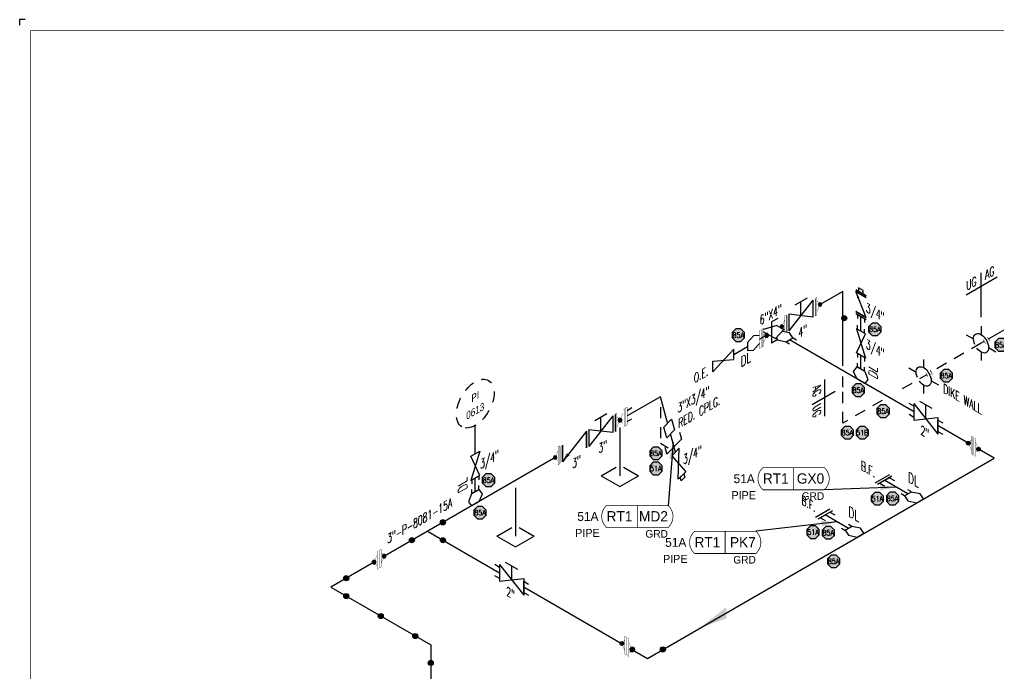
# Model space of a CAD drawing. Header units: inches. Extents: x 0.1 to 17.4, y 0.1 to 11.4.
# Drawn here: x 0.12 to 11.12, y 4.03 to 11.37 of the extents above; entities that cross this region are included whole.
import ezdxf
from ezdxf.enums import TextEntityAlignment as Align

# ---------------------------------------------------------------- set-up
doc = ezdxf.new("R2010")
doc.units = ezdxf.units.IN
doc.header["$MEASUREMENT"] = 0
doc.linetypes.add('HIDDEN2', pattern=[0.1875, 0.125, -0.0625])
for name, color, linetype in [('3', 1, 'Continuous'), ('BORDER', 3, 'Continuous'), ('COMP', 1, 'Continuous'), ('DL', 20, 'Continuous'), ('FITTINGS', 4, 'Continuous'), ('FLOW', 1, 'Continuous'), ('PART_PCML', 7, 'Continuous'), ('PART_SelectedCML_RT', 132, 'Continuous'), ('PIPE-ANNO', 150, 'HIDDEN2'), ('TEXT', 7, 'Continuous'), ('WELD POINTS', 41, 'Continuous'), ('Welds', 7, 'Continuous')]:
    doc.layers.add(name, color=color, linetype=linetype)
doc.layers.add('PIPE', color=7, linetype='Continuous', lineweight=30)
doc.styles.add('CMLPAS', font='')
doc.styles.add('ISO30', font='simplex.shx', dxfattribs={"width": 0.85, "oblique": 30, "height": 0.075})
doc.styles.add('ISO330', font='romand.shx', dxfattribs={"width": 0.85, "height": 0.05})
doc.styles.add('PART_Standard', font='romans', dxfattribs={"width": 0.8, "height": 0.09})
doc.styles.add('Richmond', font='arial.ttf')
doc.styles.add('SIMPLEX', font='ROMANS')
doc.styles.get("Standard").update_dxf_attribs({"font": 'arial.ttf'})
doc.styles.get('CMLPAS').set_extended_font_data('Cordia New')
doc.dimstyles.new('Richmond', dxfattribs={"dimtxt": 0.18, "dimasz": 0.18, "dimexe": 0.18, "dimexo": 0.0625, "dimgap": 0.09, "dimtad": 0, "dimtih": 1, "dimtoh": 1, "dimdec": 4, "dimzin": 0, "dimdsep": 46, "dimtxsty": 'Richmond', "dimcen": 0.09, "dimadec": 0, "dimazin": 0, "dimtfac": 1, "dimtdec": 4, "dimtofl": 0, "dimtmove": 0, "dimatfit": 3, "dimfxl": 1, "dimtolj": 1, "dimtzin": 0, "dimarcsym": 0})
doc.dimstyles.get("Standard").update_dxf_attribs({"dimtxt": 0.18, "dimasz": 0.18, "dimexe": 0.18, "dimexo": 0.0625, "dimgap": 0.09, "dimtad": 0, "dimtih": 1, "dimtoh": 1, "dimdec": 4, "dimzin": 0, "dimdsep": 46, "dimtxsty": 'Standard', "dimcen": 0.09, "dimadec": 0, "dimazin": 0, "dimtfac": 1, "dimtdec": 4, "dimtofl": 0, "dimtmove": 0, "dimatfit": 3, "dimfxl": 1, "dimtolj": 1, "dimtzin": 0, "dimarcsym": 0})

# ---------------------------------------------------------------- blocks, each defined once
blk = doc.blocks.new('Border')
at = {"layer": 'BORDER', "const_width": 0.005}
blk.add_lwpolyline([(0.25, 0.25), (17.25, 0.25), (17.25, 11.25), (0.25, 11.25)], close=True, dxfattribs=at)
blk = doc.blocks.new('6_PASS-THROUGH_GRADE_00')
at = {"color": 0, "linetype": 'ByBlock', "lineweight": -2}
for p, q in [((-0.166, 0.096), (-0.085, 0.049)), ((0.085, 0.049), (0.166, 0.096)), ((-0.166, -0.096), (-0.085, -0.049)), ((-0.024, -0.045), (0, -0.045)), ((-0.024, -0.093), (0, -0.093)), ((0, -0.045), (0, -0.093)), ((0, -0.045), (0.024, -0.045)), ((0, -0.093), (0.024, -0.093)), ((0.085, -0.049), (0.166, -0.096))]:
    blk.add_line(p, q, dxfattribs=at)
blk.add_wipeout([(-0.024, -0.045), (0.024, -0.045), (0.024, -0.093), (-0.024, -0.093)], dxfattribs=at)
blk.add_ellipse((0, 0), major_axis=(-0.12, 0), ratio=0.57735, start_param=4.915034, end_param=10.792929, dxfattribs=at)
blk = doc.blocks.new('*U42')
at = {"layer": 'PIPE-ANNO', "linetype": 'Continuous'}
for p, q in [((-0.169, 0.352), (0.179, 0.554)), ((0, 0.1), (0, 0.6))]:
    blk.add_line(p, q, dxfattribs=at)
at = {"layer": 'TEXT', "style": 'PART_Standard', "oblique": 30, "width": 0.8}
blk.add_attdef('SPEC_1_30/30', (-0.166, 0.396), '', height=0.09, rotation=30, dxfattribs=at)
blk.add_attdef('SPEC_2_30/30', text='', height=0.09, rotation=30, dxfattribs=at).set_placement((0.149, 0.578), align=Align.RIGHT)
blk = doc.blocks.new('1_Text_30')
at = {"layer": 'TEXT', "style": 'PART_Standard', "oblique": 30, "width": 0.8}
blk.add_attdef('TEXT', (0, 0), '', height=0.09, rotation=30, dxfattribs=at)
blk = doc.blocks.new('AM9A04')
at = {"linetype": 'Continuous', "const_width": 0.01}
blk.add_lwpolyline([(0, -0.289), (0, 0.289), (-0.05, 0.318), (-0.05, -0.26)], close=True, dxfattribs=at)
at = {"const_width": 0.01}
blk.add_lwpolyline([(-0.05, -0.144), (-0.15, 0.087), (-0.05, 0.202)], dxfattribs=at)
blk = doc.blocks.new('A09')
at = {"layer": 'Welds'}
h = blk.add_hatch(color=256, dxfattribs=at)
h.dxf.hatch_style = 1
h.paths.add_polyline_path([(-0.03, 0, 1), (0.03, 0, 1)])
blk.add_circle((0, 0), 0.03, dxfattribs=at)
blk = doc.blocks.new('4_SUPPORT_PLATE_00')
at = {"color": 0, "linetype": 'ByBlock', "lineweight": -2}
for p, q in [((0, 0.212), (0, -0.331)), ((-0.21, -0.331), (-0.042, -0.234)), ((0.041, -0.233), (0.21, -0.331)), ((-0.21, -0.331), (0, -0.452)), ((0, -0.452), (0.21, -0.331))]:
    blk.add_line(p, q, dxfattribs=at)
blk = doc.blocks.new('2_WELD_SINGLE_00')
at = {"linetype": 'ByBlock', "lineweight": -2}
h = blk.add_hatch(color=0, dxfattribs=at)
edge = h.paths.add_edge_path()
edge.add_arc((0, 0), 0.0286, 0, 360)
at = {"color": 0, "linetype": 'ByBlock', "lineweight": -2}
blk.add_circle((0, 0), 0.0286, dxfattribs=at)
blk = doc.blocks.new('*U44')
at = {"layer": 'WELD POINTS', "rotation": 89.99999999999994}
blk.add_blockref('2_WELD_SINGLE_00', (0, -0.201), dxfattribs=at)
at = {"layer": 'WELD POINTS'}
blk.add_blockref('2_WELD_SINGLE_00', (0, -0.201), dxfattribs=at)
blk = doc.blocks.new('*U45')
at = {"layer": 'WELD POINTS'}
for p, rotation in [((0.174, 0.1), 210), ((0.174, -0.1), 60.00000000000003)]:
    blk.add_blockref('2_WELD_SINGLE_00', p, dxfattribs=dict(at, rotation=rotation))
blk = doc.blocks.new('*U46')
at = {"layer": 'WELD POINTS', "rotation": 329.9999999999999}
blk.add_blockref('2_WELD_SINGLE_00', (-0.174, 0.1), dxfattribs=at)
at = {"layer": 'WELD POINTS'}
blk.add_blockref('2_WELD_SINGLE_00', (0, -0.201), dxfattribs=at)
blk = doc.blocks.new('*U48')
at = {"layer": 'WELD POINTS'}
for p, rotation in [((-0.174, 0.1), 240), ((0.174, 0.1), 210)]:
    blk.add_blockref('2_WELD_SINGLE_00', p, dxfattribs=dict(at, rotation=rotation))
blk = doc.blocks.new('*U47')
at = {"layer": 'WELD POINTS'}
for p, rotation in [((0.174, 0.1), 210), ((-0.174, -0.1), 120.0000000000001), ((0.174, -0.1), 60.00000000000003)]:
    blk.add_blockref('2_WELD_SINGLE_00', p, dxfattribs=dict(at, rotation=rotation))
blk = doc.blocks.new('*U49')
blk.add_wipeout([(-0.023, 0.113), (-0.023, 0.073), (-0.058, 0.033), (-0.023, -0.047), (-0.023, -0.087), (0.022, -0.113), (0.022, -0.073), (0.057, -0.033), (0.022, 0.047), (0.022, 0.087)])
at = {"linetype": 'Continuous', "const_width": 0.003}
blk.add_lwpolyline([(0.005, -0.103), (0.022, -0.113), (0.022, 0.087), (0.005, 0.097)], close=True, dxfattribs=at)
at = {"const_width": 0.003}
blk.add_lwpolyline([(0.022, 0.047), (0.057, -0.033), (0.022, -0.073)], dxfattribs=at)
at = {"xscale": 0.3466300616258731, "yscale": 0.3466300616258731, "zscale": 0.3466300616258731}
blk.add_blockref('AM9A04', (-0.006, 0.003), dxfattribs=at)
at = {"layer": 'Welds', "xscale": 0.7, "yscale": 0.7, "zscale": 0.7}
for p in [(-0.058, 0.033), (0.057, -0.033)]:
    blk.add_blockref('A09', p, dxfattribs=at)
blk = doc.blocks.new('2_SOCKET_SINGLE_30')
at = {"color": 0, "linetype": 'ByBlock', "lineweight": -2}
for p, q in [((0, 0.063), (0.054, 0.094)), ((0, 0.063), (0, -0.063)), ((0, -0.063), (0.054, -0.031))]:
    blk.add_line(p, q, dxfattribs=at)
blk = doc.blocks.new('DL_Vert_30')
at = {"layer": 'DL', "style": 'ISO30', "oblique": 30, "width": 0.85}
blk.add_text('DL', height=0.1, rotation=90, dxfattribs=at).set_placement((0, 0))
blk = doc.blocks.new('1_Text_330')
at = {"layer": 'TEXT', "style": 'PART_Standard', "oblique": 330, "width": 0.8}
blk.add_attdef('3/4"', (0, 0), '', height=0.09, rotation=330, dxfattribs=at)
blk = doc.blocks.new('O-let 4')
at = {"layer": 'FITTINGS', "linetype": 'ByBlock'}
for p, q in [((-0.101, 0.042), (-0.034, 0.038)), ((-0.101, -0.046), (-0.101, 0.042)), ((-0.034, 0.038), (0.034, -0.038)), ((-0.034, -0.121), (-0.101, -0.046)), ((0.034, -0.038), (0.034, -0.125)), ((0.034, -0.125), (-0.034, -0.121))]:
    blk.add_line(p, q, dxfattribs=at)
blk = doc.blocks.new('Socket_30')
at = {"color": 0, "linetype": 'ByBlock', "lineweight": -2}
for p, q in [((0, 0.0313), (0.0271, 0.0469)), ((0, 0.0313), (0, -0.0313)), ((0, -0.0313), (0.0271, -0.0156))]:
    blk.add_line(p, q, dxfattribs=at)
blk = doc.blocks.new('2_BLIND_THREAD_FLANGE_30')
at = {"color": 0, "linetype": 'ByBlock', "lineweight": -2}
blk.add_wipeout([(0, 0.0469), (0.0141, 0.055), (0.0141, -0.0388), (0, -0.0469)], dxfattribs=at)
for p, q in [((0.0141, -0.0388), (0.0141, 0.055)), ((0, -0.0469), (0, 0.0469))]:
    blk.add_line(p, q, dxfattribs=at)
blk = doc.blocks.new('2_BLIND_SWFLANGE_FLANGE_30')
at = {"color": 0, "linetype": 'ByBlock', "lineweight": -2, "xscale": -2, "yscale": -2, "zscale": 2}
blk.add_blockref('Socket_30', (0, 0), dxfattribs=at)
at = {"color": 0, "linetype": 'ByBlock', "lineweight": -2, "xscale": 2, "yscale": 2, "zscale": 2}
blk.add_blockref('2_BLIND_THREAD_FLANGE_30', (0, 0), dxfattribs=at)
blk = doc.blocks.new('DL_330')
at = {"layer": 'DL', "style": 'ISO330', "oblique": 330, "width": 0.85}
blk.add_text('DL', height=0.1, rotation=330, dxfattribs=at).set_placement((0, 0))
blk = doc.blocks.new('3_VALVE_FLANGE_GATE_30')
at = {"color": 0, "linetype": 'ByBlock', "lineweight": -2}
blk.add_wipeout([(-0.162, -0.187), (-0.135, -0.172), (0, 0), (0.135, -0.016), (0.162, 0), (0.162, 0.187), (0.135, 0.172), (0, 0), (-0.135, 0.016), (-0.162, 0)], dxfattribs=at)
for p, q in [((0.135, 0.172), (-0.135, -0.172)), ((0.068, 0.195), (-0.068, 0.117)), ((0, 0), (0, 0.156)), ((0.135, 0.172), (0.135, -0.016)), ((0.162, 0.187), (0.162, 0)), ((-0.162, 0), (-0.162, -0.187)), ((-0.135, 0.016), (-0.135, -0.172)), ((0.135, -0.016), (-0.135, 0.016))]:
    blk.add_line(p, q, dxfattribs=at)
blk = doc.blocks.new('*U58')
blk.add_wipeout([(0.052, -0.03), (0.017, -0.07), (0.017, -0.11), (0, -0.1), (0, 0.1), (0.017, 0.09), (0.017, 0.05)]).dxf.layer = 'COMP'
at = {"layer": '3', "xscale": 0.65, "yscale": 0.65, "zscale": 0.65}
blk.add_blockref('A09', (0.052, -0.03), dxfattribs=at)
at = {"layer": 'COMP', "xscale": 0.3466300616258731, "yscale": 0.3466300616258731, "zscale": 0.3466300616258731, "rotation": 180}
blk.add_blockref('AM9A04', (0, 0), dxfattribs=at)
blk = doc.blocks.new('*U57')
blk.add_wipeout([(0.052, -0.03), (0.017, -0.07), (0.017, -0.11), (0, -0.1), (0, 0.1), (0.017, 0.09), (0.017, 0.05)]).dxf.layer = 'COMP'
at = {"layer": '3', "xscale": 0.65, "yscale": 0.65, "zscale": 0.65}
blk.add_blockref('A09', (0.052, -0.03), dxfattribs=at)
at = {"layer": 'COMP', "xscale": 0.3466300616258731, "yscale": 0.3466300616258731, "zscale": 0.3466300616258731, "rotation": 180}
blk.add_blockref('AM9A04', (0, 0), dxfattribs=at)
blk = doc.blocks.new('3_VALVE_FLANGE_CHECK_30')
at = {"color": 0, "linetype": 'ByBlock', "lineweight": -2}
blk.add_wipeout([(0.162, 0.188), (-0.162, 0), (-0.162, -0.188), (0.162, 0)], dxfattribs=at)
for p, q in [((-0.135, -0.172), (0.135, 0.172)), ((0.135, -0.016), (0.135, 0.172)), ((0.135, 0.172), (0.135, -0.016)), ((0.162, 0.188), (0.162, 0)), ((-0.162, 0), (-0.162, -0.188)), ((-0.135, -0.172), (-0.135, 0.016)), ((-0.135, 0.016), (-0.135, -0.172))]:
    blk.add_line(p, q, dxfattribs=at)
blk.add_solid([(0.054, 0.098), (0.135, 0.172), (0.082, 0.076)], dxfattribs=at)
blk = doc.blocks.new('DL_Vert_330')
at = {"layer": 'DL', "style": 'ISO30', "oblique": 330, "width": 0.85}
blk.add_text('DL', height=0.1, rotation=90, dxfattribs=at).set_placement((0, 0))
blk = doc.blocks.new('DL_30')
at = {"layer": 'DL', "style": 'ISO30', "oblique": 30, "width": 0.85}
blk.add_text('DL', height=0.1, rotation=30, dxfattribs=at).set_placement((-0.21, 0.037))
blk = doc.blocks.new('O-let 1')
at = {"layer": 'FITTINGS', "linetype": 'ByBlock'}
for p, q in [((-0.044, -0.025), (0.044, 0.025)), ((0.083, -0.026), (0.044, 0.025)), ((-0.044, -0.025), (-0.077, -0.115)), ((0.044, -0.11), (0.083, -0.026)), ((-0.077, -0.115), (-0.043, -0.16)), ((-0.043, -0.16), (0.044, -0.11))]:
    blk.add_line(p, q, dxfattribs=at)
blk = doc.blocks.new('1_ID-BUBBLE_INSTRUMENT_30')
at = {"color": 0, "linetype": 'ByBlock', "lineweight": -2}
blk.add_ellipse((0, 0), major_axis=(-0.15, -0.26), ratio=0.57735, dxfattribs=at)
at = {"color": 0, "linetype": 'ByBlock', "lineweight": -2, "oblique": 30}
for tag, p in [('INST.TYPE', (-0.019, 0.067)), ('NUM', (-0.019, -0.094))]:
    blk.add_attdef(tag, text='', height=0.075, rotation=30, dxfattribs=at).set_placement(p, align=Align.MIDDLE_CENTER)
blk = doc.blocks.new('1_ARROW_FLOW_30')
at = {"color": 0, "linetype": 'ByBlock'}
blk.add_solid([(-0.15, -0.15), (0.15, 0.087), (-0.15, -0.023)], dxfattribs=at)
blk = doc.blocks.new('O-let 2')
at = {"layer": 'FITTINGS', "linetype": 'ByBlock'}
for p, q in [((11.097, 20.379), (11.136, 20.431)), ((11.136, 20.295), (11.097, 20.379)), ((11.224, 20.38), (11.136, 20.431)), ((11.224, 20.38), (11.257, 20.291)), ((11.223, 20.245), (11.136, 20.295)), ((11.257, 20.291), (11.223, 20.245))]:
    blk.add_line(p, q, dxfattribs=at)
blk = doc.blocks.new('3_VALVE_SOCKET_GATE_30')
at = {"color": 0, "linetype": 'ByBlock', "lineweight": -2}
blk.add_wipeout([(-0.135, -0.172), (0, 0), (0.135, -0.016), (0.135, 0.172), (0, 0), (-0.135, 0.016)], dxfattribs=at)
for p, q in [((0.135, 0.172), (-0.135, -0.172)), ((-0.068, 0.117), (0.068, 0.195)), ((0, 0), (0, 0.156)), ((0.135, 0.172), (0.135, -0.016)), ((-0.135, 0.016), (-0.135, -0.172)), ((0.135, -0.016), (-0.135, 0.016))]:
    blk.add_line(p, q, dxfattribs=at)
at = {"color": 0, "linetype": 'ByBlock', "lineweight": -2, "zscale": 2}
for p, xscale, yscale in [((0.135, 0.078), 2, 2), ((-0.135, -0.078), -2, -2)]:
    blk.add_blockref('Socket_30', p, dxfattribs=dict(at, xscale=xscale, yscale=yscale))
blk = doc.blocks.new('2_FLANGE_SOCKET_SINGLE_30')
at = {"color": 0, "linetype": 'ByBlock', "lineweight": -2}
blk.add_line((0, 0.09375), (0, -0.09375), dxfattribs=at)
at = {"color": 0, "linetype": 'ByBlock', "lineweight": -2, "xscale": -2, "yscale": -2, "zscale": 2}
blk.add_blockref('Socket_30', (0, 0), dxfattribs=at)
blk = doc.blocks.new('2_COUPLING_THREAD_PIPE_30')
at = {"color": 0, "linetype": 'ByBlock', "lineweight": -2}
blk.add_wipeout([(-0.054, 0.031), (-0.054, -0.094), (0.054, -0.031), (0.054, 0.094)], dxfattribs=at)
for p, q in [((0.054, 0.094), (-0.054, 0.031)), ((-0.054, 0.031), (-0.054, -0.094)), ((0.054, -0.031), (0.054, 0.094)), ((-0.054, -0.094), (0.054, -0.031))]:
    blk.add_line(p, q, dxfattribs=at)
blk = doc.blocks.new('*U81')
blk.add_wipeout([(-0.051, -0.107), (0.051, -0.166), (0, 0), (0.051, 0.107), (-0.051, 0.166), (0, 0)]).dxf.layer = 'FITTINGS'
at = {"layer": 'FITTINGS'}
blk.add_lwpolyline([(-0.051, -0.107), (0.051, 0.107), (-0.051, 0.166), (0.051, -0.166)], close=True, dxfattribs=at)
blk = doc.blocks.new('2_PLUG_PIPE_30')
at = {"color": 0, "linetype": 'ByBlock', "lineweight": -2}
blk.add_wipeout([(0, 0.023), (0, -0.023), (0.055, -0.013), (0.055, 0.004), (0.09, 0.024), (0.09, 0.08), (0.055, 0.06), (0.055, 0.077)], dxfattribs=at)
for p, q in [((0.055, 0.077), (0, 0.023)), ((0, 0.023), (0, -0.023)), ((0.09, 0.08), (0.055, 0.06)), ((0.055, 0.077), (0.055, -0.013)), ((0.055, 0.004), (0.09, 0.024)), ((0.09, 0.024), (0.09, 0.08)), ((0, -0.023), (0.055, -0.013))]:
    blk.add_line(p, q, dxfattribs=at)
blk = doc.blocks.new('PART_PCML')
blk.add_hatch(color=0).paths.add_polyline_path([(-0.07, -0.029), (-0.029, -0.07), (0.029, -0.07), (0.07, -0.029), (0.07, 0.029), (0.029, 0.07), (-0.029, 0.07), (-0.07, 0.029)])
at = {"color": 7, "const_width": 0.009}
blk.add_lwpolyline([(-0.07, 0.029), (-0.029, 0.07), (0.029, 0.07), (0.07, 0.029), (0.07, -0.029), (0.029, -0.07), (-0.029, -0.07), (-0.07, -0.029), (-0.07, 0.029), (-0.029, 0.07)], dxfattribs=at)
at = {"color": 18, "true_color": 0x000000}
blk.add_lwpolyline([(-0.029, 0.07), (-0.07, 0.029), (-0.07, -0.029), (-0.029, -0.07), (0.029, -0.07), (0.07, -0.029), (0.07, 0.029), (0.029, 0.07)], close=True, dxfattribs=at)
at = {"color": 7, "true_color": 0xffffff, "style": 'SIMPLEX', "width": 0.8, "flags": 1}
for tag, p in [('CIRCUIT', (-0.094, 0.089)), ('DM', (-0.053, -0.133)), ('TYPE', (-0.075, -0.204))]:
    blk.add_attdef(tag, p, '', height=0.0586, dxfattribs=at)
at = {"color": 7, "true_color": 0xffffff, "style": 'SIMPLEX', "width": 0.8}
blk.add_attdef('DMDISP', text='', height=0.0586, dxfattribs=at).set_placement((0, 0), align=Align.MIDDLE_CENTER)
blk = doc.blocks.new('CMLPAS')
at = {"const_width": 0.008}
blk.add_lwpolyline([(0.063, 0.125, 0.454441), (0.063, -0.125), (0.75, -0.125, 0.454441), (0.75, 0.125)], format="xyb", close=True, dxfattribs=at)
blk.add_lwpolyline([(0.406, -0.125), (0.406, 0.125)], dxfattribs=at)
at = {"style": 'CMLPAS', "flags": 1}
for tag, p in [('STATE', (0.75, 0.623)), ('DL', (0.75, 0.482)), ('CIRCUIT', (0.75, 0.341)), ('SUBSINTERVAL(MONTHS)', (-0.025, -0.335)), ('OLD_ID', (0.75, -0.337)), ('OLD_NDE', (0.75, -0.478)), ('OLD_ENTY', (0.741, -0.636)), ('SIZE', (0.747, -0.761)), ('SPEC', (0.747, -0.902)), ('JUSTIFY', (0.747, -1.043)), ('COMMENTS', (0.747, -1.185)), ('OLD_ASSET', (0.75, -1.326)), ('SCHED', (0.737, -1.469)), ('NOM_THICK', (0.752, -1.61)), ('CORR_ALLOW', (0.763, -1.745)), ('TML_STATUS', (0.772, -1.878)), ('FLOW_ORDER', (0.778, -2.13))]:
    blk.add_attdef(tag, text='', height=0.1, dxfattribs=at).set_placement(p, align=Align.MIDDLE_RIGHT)
at = {"style": 'CMLPAS'}
for tag, height, p in [('CHILD', 0.25, (0.75, 0.269)), ('###', 0.115, (0.75, 0.002)), ('ACCESS', 0.085, (0.75, -0.195))]:
    blk.add_attdef(tag, text='', height=height, dxfattribs=at).set_placement(p, align=Align.MIDDLE_RIGHT)
at = {"color": 152, "style": 'CMLPAS'}
for tag, height, p in [('SPECIAL', 0.085, (0.405, 0.19)), ('DM-TYPE', 0.1, (-0.03, 0)), ('COMP', 0.09, (-0.017, -0.185))]:
    blk.add_attdef(tag, text='', height=height, dxfattribs=at).set_placement(p, align=Align.MIDDLE_RIGHT)
at = {"style": 'CMLPAS'}
blk.add_attdef('NDE', text='', height=0.115, dxfattribs=at).set_placement((0.206, 0.002), align=Align.MIDDLE_CENTER)
blk = doc.blocks.new('*U72')
at = {"color": 20, "linetype": 'ByBlock', "ltscale": 0.7}
blk.add_line((0.054, -0.15), (0.054, 0.087), dxfattribs=at)
for points in [[(0.126, 0.046), (0.054, 0.087)], [(0.126, -0.191), (0.054, -0.15)]]:
    blk.add_leader(points, dimstyle='Richmond', override={"dimasz": 0.04, "dimgap": 0.09, "dimtad": 0}, dxfattribs=at)
blk = doc.blocks.new('*U38')
at = {"color": 20, "linetype": 'ByBlock', "ltscale": 0.7}
blk.add_line((0.054, 0.15), (0.054, -0.087), dxfattribs=at)
for points in [[(0.126, 0.191), (0.054, 0.15)], [(0.126, -0.046), (0.054, -0.087)]]:
    blk.add_leader(points, dimstyle='Richmond', override={"dimasz": 0.04, "dimgap": 0.09, "dimtad": 0}, dxfattribs=at)

msp = doc.modelspace()

# ---------------------------------------------------------------- linework, layer by layer
for p, q in [((0.125, 11.375), (0.125, 11.312)), ((0.188, 11.375), (0.125, 11.375))]:
    msp.add_line(p, q)
at = {"layer": 'FITTINGS', "linetype": 'ByBlock'}
for p, q in [((9.6, 8.335), (9.549, 8.364)), ((9.549, 8.364), (9.549, 8.325)), ((9.6, 8.295), (9.6, 8.335)), ((8.368, 7.823), (8.301, 7.748)), ((9.523, 7.633), (9.626, 7.846)), ((9.575, 7.876), (9.524, 7.905)), ((9.524, 7.905), (9.626, 7.573)), ((9.626, 7.846), (9.575, 7.876)), ((8.301, 7.748), (8.301, 7.661)), ((8.149, 7.676), (7.913, 7.421)), ((8.149, 7.617), (8.149, 7.676)), ((8.149, 7.558), (8.149, 7.617)), ((8.301, 7.661), (8.368, 7.665)), ((9.626, 7.573), (9.523, 7.633)), ((7.913, 7.54), (8.149, 7.558)), ((7.913, 7.421), (7.913, 7.54)), ((5.294, 6.531), (5.192, 6.199)), ((5.192, 6.472), (5.243, 6.501)), ((5.243, 6.501), (5.294, 6.531)), ((5.295, 6.258), (5.192, 6.472)), ((5.192, 6.199), (5.295, 6.258))]:
    msp.add_line(p, q, dxfattribs=at)
at = {"layer": 'FITTINGS', "linetype": 'ByBlock', "lineweight": -2}
for p, q in [((6.948, 6.987), (7.002, 7.019)), ((6.948, 6.862), (7.002, 6.894))]:
    msp.add_line(p, q, dxfattribs=at)
at = {"layer": 'PIPE'}
for p, q in [((12.73, 8.784), (10.924, 7.741)), ((9.372, 8.324), (8.433, 7.782)), ((9.372, 7.489), (9.372, 8.324)), ((9.372, 7.249), (9.372, 7.37)), ((7.323, 7.141), (6.948, 6.925)), ((7.493, 6.52), (7.323, 7.141)), ((6.868, 6.878), (3.62, 5.003)), ((5.243, 6.501), (5.243, 6.819)), ((7.177, 4.204), (11.07, 6.452)), ((10.103, 6.05), (9.842, 6.201)), ((9.434, 5.663), (9.173, 5.814)), ((4.706, 5.631), (7.177, 4.204)), ((3.62, 5.003), (4.743, 4.354)), ((4.743, 4.354), (4.743, 3.835))]:
    msp.add_line(p, q, dxfattribs=at)
at = {"layer": 'PIPE', "linetype": 'Continuous'}
for p, q in [((9.575, 7.876), (9.575, 8.235)), ((8.149, 7.617), (8.301, 7.704)), ((9.575, 7.451), (9.575, 7.603)), ((5.243, 6.076), (5.243, 6.229))]:
    msp.add_line(p, q, dxfattribs=at)
at = {"layer": 'PIPE', "linetype": 'HIDDEN2'}
for p, q in [((10.924, 7.741), (9.954, 7.181)), ((9.372, 6.845), (9.372, 7.249)), ((9.813, 7.1), (9.372, 6.845))]:
    msp.add_line(p, q, dxfattribs=at)
at = {"layer": 'PIPE-ANNO', "linetype": 'Continuous'}
for p, q in [((9.165, 7.336), (9.165, 6.923)), ((9.287, 7.2), (9.027, 7.05))]:
    msp.add_line(p, q, dxfattribs=at)
at = {"layer": 'PIPE-ANNO'}
for p, q in [((7.323, 7.025), (7.323, 6.618)), ((7.323, 6.618), (7.41, 6.568))]:
    msp.add_line(p, q, dxfattribs=at)

# ---------------------------------------------------------------- block references
for p in [(10.104, 6.187), (9.435, 5.801)]:
    msp.add_blockref('DL_330', p)
at = {"layer": 'BORDER'}
msp.add_blockref('Border', (0, 0), dxfattribs=at)
at = {"layer": 'DL'}
for name, p in [('DL_30', (8.433, 7.433)), ('DL_Vert_30', (9.762, 7.326)), ('DL_Vert_330', (5.152, 6.105))]:
    msp.add_blockref(name, p, dxfattribs=at)
at = {"layer": 'DL', "rotation": 135.3081846435837}
msp.add_blockref('*U72', (7.493, 6.52), dxfattribs=at)
at = {"layer": 'FITTINGS'}
for p, xscale, yscale, zscale, rotation in [((9.575, 7.876), 0.7131685043775329, 0.7131685043775329, 0.7131685043775329, 60.00472395489211), ((8.773, 7.779), 0.713168504377533, 0.713168504377533, 0.713168504377533, 300.004723954892), ((9.575, 7.603), 0.713168504377533, 0.713168504377533, 0.713168504377533, 240.0047239548921), ((9.575, 7.451), 0.7131685043775329, 0.7131685043775329, 0.7131685043775329, 60.00472395489211), ((5.243, 6.229), -0.713168504377533, 0.713168504377533, 0.713168504377533, 119.9952760451079), ((5.243, 6.076), -0.7131685043775329, 0.7131685043775329, 0.7131685043775329, 299.9952760451079), ((10.103, 6.05), 0.713168504377533, 0.713168504377533, 0.713168504377533, 120.004723954892), ((9.434, 5.663), 0.713168504377533, 0.713168504377533, 0.713168504377533, 120.004723954892)]:
    msp.add_blockref('2_SOCKET_SINGLE_30', p, dxfattribs=dict(at, xscale=xscale, yscale=yscale, zscale=zscale, rotation=rotation))
for name, p in [('O-let 2', (-1.605, -12.955)), ('4_SUPPORT_PLATE_00', (6.867, 6.585)), ('O-let 1', (5.243, 6.076)), ('4_SUPPORT_PLATE_00', (5.694, 5.907))]:
    msp.add_blockref(name, p, dxfattribs=at)
at = {"layer": 'FITTINGS', "xscale": -1, "rotation": 300.0000000000001}
for p in [(10.19, 6.061), (9.521, 5.675)]:
    msp.add_blockref('O-let 4', p, dxfattribs=at)
at = {"layer": 'FLOW', "xscale": -1, "yscale": -1}
msp.add_blockref('1_ARROW_FLOW_30', (7.913, 4.63), dxfattribs=at)
at = {"layer": 'PART_PCML', "color": 13}
for p in [(8.198, 7.832), (9.545, 7.215), (9.824, 6.979), (9.423, 6.738), (7.272, 6.506), (5.392, 6.204), (5.297, 5.84), (9.268, 5.293)]:
    msp.add_blockref('PART_PCML', p, dxfattribs=at).add_auto_attribs({'DMDISP': '85A'})
at = {"layer": 'PART_PCML', "color": 96}
for p, values in [((9.59, 6.738), {'DMDISP': '51B'}), ((7.272, 6.335), {'DMDISP': '51A'})]:
    msp.add_blockref('PART_PCML', p, dxfattribs=at).add_auto_attribs(values)
at = {"layer": 'PART_SelectedCML_RT'}
for p, values in [((8.412, 6.221), {'###': 'GX0', 'NDE': 'RT1', 'DM-TYPE': '51A', 'COMP': 'PIPE', 'ACCESS': 'GRD'}), ((6.657, 5.797), {'###': 'MD2', 'NDE': 'RT1', 'DM-TYPE': '51A', 'COMP': 'PIPE', 'ACCESS': 'GRD'}), ((7.644, 5.506), {'###': 'PK7', 'NDE': 'RT1', 'DM-TYPE': '51A', 'COMP': 'PIPE', 'ACCESS': 'GRD'})]:
    msp.add_blockref('CMLPAS', p, dxfattribs=at).add_auto_attribs(values)
at = {"layer": 'PIPE-ANNO'}
for name, p, values in [('*U42', (10.924, 7.933), {'SPEC_1_30/30': 'UG', 'SPEC_2_30/30': 'AG'}), ('1_ID-BUBBLE_INSTRUMENT_30', (5.243, 7.064), {'INST.TYPE': 'PI', 'NUM': '0613'})]:
    msp.add_blockref(name, p, dxfattribs=at).add_auto_attribs(values)
at = {"layer": 'TEXT'}
for name, p, values in [('1_Text_330', (9.631, 8.096), {'3/4"': '3/4"'}), ('1_Text_330', (9.631, 7.688), {'3/4"': '3/4"'}), ('1_Text_30', (7.698, 7.29), {'TEXT': 'O.E.'}), ('1_Text_30', (7.515, 6.957), {'TEXT': '3"X3/4"'}), ('1_Text_330', (10.5, 7.189), {'3/4"': 'DIKE WALL'}), ('1_Text_330', (10.245, 6.721), {'3/4"': '2"'}), ('1_Text_30', (6.627, 6.501), {'TEXT': '3"'}), ('1_Text_30', (5.299, 6.327), {'TEXT': '3/4"'}), ('1_Text_30', (4.254, 5.488), {'TEXT': '3"-P-8081-15A'}), ('1_Text_330', (5.592, 4.912), {'3/4"': '2"'})]:
    msp.add_blockref(name, p, dxfattribs=at).add_auto_attribs(values)
ref = msp.add_blockref('1_Text_30', (9.035, 7.246), dxfattribs=dict(at, rotation=120))
ref.add_attrib('TEXT', 'AG', (9.035, 7.246), dxfattribs={"height": 0.09, "rotation": 270, "style": 'PART_Standard', "oblique": 330, "width": 0.8})
ref = msp.add_blockref('1_Text_30', (9.035, 7.026), dxfattribs=dict(at, rotation=120))
ref.add_attrib('TEXT', 'UG', (9.035, 7.026), dxfattribs={"height": 0.09, "rotation": 270, "style": 'PART_Standard', "oblique": 330, "width": 0.8})
at = {"layer": 'WELD POINTS'}
for name, p in [('*U44', (9.388, 8.224)), ('*U47', (4.706, 5.631)), ('*U45', (3.62, 5.003)), ('2_WELD_SINGLE_00', (4.181, 4.679)), ('*U46', (4.743, 4.354)), ('*U48', (7.177, 4.204))]:
    msp.add_blockref(name, p, dxfattribs=at)

# ---------------------------------------------------------------- next in the draw order: block references
at = {"layer": 'COMP', "ltscale": 0.65, "xscale": -1, "rotation": 180}
msp.add_blockref('*U58', (6.816, 6.848), dxfattribs=at)
at = {"layer": 'COMP', "xscale": -1}
msp.add_blockref('*U49', (4.163, 5.317), dxfattribs=at)
at = {"layer": 'COMP'}
msp.add_blockref('*U49', (6.946, 4.338), dxfattribs=at)
at = {"layer": 'FITTINGS'}
msp.add_blockref('3_VALVE_FLANGE_GATE_30', (8.901, 8.052), dxfattribs=at)
at = {"layer": 'FITTINGS', "xscale": 0.7131685043775458, "yscale": 0.7131685043775458, "zscale": 0.7131685043775458, "rotation": 60.00472395481496}
msp.add_blockref('3_VALVE_FLANGE_CHECK_30', (9.575, 8.176), dxfattribs=at)
at = {"layer": 'FITTINGS', "xscale": -1, "rotation": 315.3081846435801}
msp.add_blockref('2_COUPLING_THREAD_PIPE_30', (7.421, 6.785), dxfattribs=at)
at = {"layer": 'FITTINGS', "xscale": -1, "yscale": -1}
msp.add_blockref('3_VALVE_FLANGE_CHECK_30', (6.356, 6.583), dxfattribs=at)
at = {"layer": 'FITTINGS', "yscale": -1, "rotation": 315.3081846435838}
msp.add_blockref('2_PLUG_PIPE_30', (7.548, 6.318), dxfattribs=at)
at = {"layer": 'FITTINGS', "rotation": 120}
for p in [(9.842, 6.201), (9.173, 5.814)]:
    msp.add_blockref('2_BLIND_SWFLANGE_FLANGE_30', p, dxfattribs=at)
at = {"layer": 'FITTINGS', "xscale": -1}
msp.add_blockref('3_VALVE_SOCKET_GATE_30', (5.652, 5.085), dxfattribs=at)
at = {"layer": 'PIPE', "yscale": -1, "rotation": 299.9999999999999}
msp.add_blockref('6_PASS-THROUGH_GRADE_00', (10.924, 7.741), dxfattribs=at)

# ---------------------------------------------------------------- next in the draw order: linework, layer by layer
at = {"layer": 'COMP', "const_width": 0.003}
msp.add_lwpolyline([(6.902, 6.958), (6.868, 6.878), (6.902, 6.838)], dxfattribs=at)
at = {"layer": 'COMP', "linetype": 'Continuous'}
for points, const_width in [([(6.92, 6.808), (6.902, 6.798), (6.902, 6.998), (6.92, 7.008)], 0.003), ([(6.931, 6.815), (6.931, 7.015), (6.948, 7.025), (6.948, 6.825)], 0.00347)]:
    msp.add_lwpolyline(points, close=True, dxfattribs=dict(at, const_width=const_width))
at = {"layer": 'FITTINGS', "linetype": 'ByBlock'}
msp.add_line((8.811, 7.801), (8.774, 7.858), dxfattribs=at)
at = {"layer": 'PIPE'}
msp.add_line((11.07, 6.452), (8.772, 7.779), dxfattribs=at)

# ---------------------------------------------------------------- next in the draw order: block references
at = {"layer": 'COMP', "ltscale": 0.65, "xscale": -1, "rotation": 180}
msp.add_blockref('*U58', (9.063, 8.146), dxfattribs=at)
at = {"layer": 'COMP', "ltscale": 0.65, "xscale": -1}
msp.add_blockref('*U57', (6.193, 6.489), dxfattribs=at)
at = {"layer": 'FITTINGS', "xscale": 0.713168504377552, "yscale": 0.713168504377552, "zscale": 0.713168504377552, "rotation": 60.00472395473781}
msp.add_blockref('2_FLANGE_SOCKET_SINGLE_30', (9.575, 8.043), dxfattribs=at)
at = {"layer": 'FITTINGS', "xscale": -1, "rotation": 195.3081846435844}
msp.add_blockref('*U81', (7.529, 6.389), dxfattribs=at)
at = {"layer": 'PART_PCML', "color": 13}
for p in [(9.731, 7.898), (11.147, 7.723), (9.93, 5.998), (9.208, 5.614)]:
    msp.add_blockref('PART_PCML', p, dxfattribs=at).add_auto_attribs({'DMDISP': '85A'})
at = {"layer": 'PART_PCML', "color": 96}
for p in [(9.759, 5.996), (9.037, 5.62)]:
    msp.add_blockref('PART_PCML', p, dxfattribs=at).add_auto_attribs({'DMDISP': '51A'})
at = {"layer": 'TEXT'}
for name, p, values in [('1_Text_30', (8.874, 7.799), {'TEXT': '4"'}), ('1_Text_30', (7.523, 6.784), {'TEXT': 'RED. CPLG.'}), ('1_Text_30', (6.332, 6.331), {'TEXT': '3"'}), ('1_Text_330', (9.575, 6.323), {'3/4"': 'B.F.'}), ('1_Text_330', (8.906, 5.936), {'3/4"': 'B.F.'})]:
    msp.add_blockref(name, p, dxfattribs=at).add_auto_attribs(values)
at = {"layer": 'Welds', "xscale": -0.7, "yscale": 0.7, "zscale": 0.7}
msp.add_blockref('A09', (6.868, 6.878), dxfattribs=at)

# ---------------------------------------------------------------- next in the draw order: leaders
at = {"layer": 'PART_SelectedCML_RT'}
for points in [[(9.972, 6.125), (9.162, 6.096)], [(9.309, 5.736), (8.394, 5.631)]]:
    msp.add_leader(points, dimstyle='Standard', dxfattribs=at)

# ---------------------------------------------------------------- next in the draw order: wipeouts: each hides what was drawn before it
at = {"linetype": 'ByBlock', "lineweight": -2}
msp.add_wipeout([(8.71, 7.895), (8.615, 7.794), (8.453, 7.887), (8.629, 7.942)], dxfattribs=at).dxf.layer = 'FITTINGS'

# ---------------------------------------------------------------- next in the draw order: linework, layer by layer
at = {"layer": 'COMP', "linetype": 'Continuous', "const_width": 0.003}
msp.add_lwpolyline([(8.453, 7.694), (8.436, 7.684), (8.436, 7.884), (8.453, 7.894)], close=True, dxfattribs=at)
at = {"layer": 'FITTINGS', "linetype": 'ByBlock', "lineweight": -2}
for p, q in [((8.629, 7.942), (8.481, 7.896)), ((8.629, 7.942), (8.71, 7.895)), ((8.481, 7.871), (8.615, 7.794)), ((8.71, 7.895), (8.615, 7.794))]:
    msp.add_line(p, q, dxfattribs=at)
at = {"layer": 'FITTINGS', "linetype": 'ByBlock'}
for p, q in [((8.436, 7.827), (8.368, 7.823)), ((8.368, 7.665), (8.436, 7.74)), ((8.622, 7.8), (8.636, 7.778)), ((8.636, 7.778), (8.735, 7.758)), ((8.735, 7.758), (8.811, 7.801))]:
    msp.add_line(p, q, dxfattribs=at)

# ---------------------------------------------------------------- next in the draw order: block references
at = {"layer": 'COMP', "xscale": -0.3466300616258731, "yscale": 0.3466300616258731, "zscale": 0.3466300616258731}
msp.add_blockref('AM9A04', (8.464, 7.8), dxfattribs=at)
at = {"layer": 'COMP'}
msp.add_blockref('*U49', (10.839, 6.586), dxfattribs=at)
at = {"layer": 'DL'}
msp.add_blockref('*U38', (8.516, 7.83), dxfattribs=at)
at = {"layer": 'FITTINGS', "xscale": -1}
msp.add_blockref('3_VALVE_SOCKET_GATE_30', (10.305, 6.893), dxfattribs=at)
at = {"layer": 'FITTINGS'}
msp.add_blockref('3_VALVE_FLANGE_GATE_30', (6.653, 6.755), dxfattribs=at)
at = {"layer": 'PIPE', "yscale": -1, "rotation": 299.9999999999999}
msp.add_blockref('6_PASS-THROUGH_GRADE_00', (10.279, 7.369), dxfattribs=at)
at = {"layer": 'TEXT'}
for p, values in [((8.438, 7.942), {'TEXT': '6"X4"'}), ((7.578, 6.377), {'TEXT': '3/4"'})]:
    msp.add_blockref('1_Text_30', p, dxfattribs=at).add_auto_attribs(values)
at = {"layer": 'Welds', "xscale": -0.7, "yscale": 0.7, "zscale": 0.7}
msp.add_blockref('A09', (8.516, 7.83), dxfattribs=at)

# ---------------------------------------------------------------- next in the draw order: leaders
at = {"layer": 'PART_SelectedCML_RT'}
msp.add_leader([(7.464, 6.626), (7.411, 5.918)], dimstyle='Standard', dxfattribs=at)

# ---------------------------------------------------------------- next in the draw order: block references
at = {"layer": 'PART_PCML', "color": 13}
msp.add_blockref('PART_PCML', (10.534, 7.378), dxfattribs=at).add_auto_attribs({'DMDISP': '85A'})

# ---------------------------------------------------------------- next in the draw order: wipeouts: each hides what was drawn before it
msp.add_wipeout([(8.686, 7.928), (8.721, 7.888), (8.721, 7.848), (8.738, 7.858), (8.738, 8.059), (8.721, 8.049), (8.721, 8.008)]).dxf.layer = 'COMP'

# ---------------------------------------------------------------- next in the draw order: linework, layer by layer
at = {"layer": 'COMP', "linetype": 'Continuous', "const_width": 0.00347}
msp.add_lwpolyline([(8.721, 7.869), (8.721, 8.049), (8.738, 8.059), (8.738, 7.865)], dxfattribs=at)
at = {"layer": 'COMP', "const_width": 0.00347}
msp.add_lwpolyline([(8.721, 8.008), (8.686, 7.928), (8.721, 7.888)], dxfattribs=at)
at = {"layer": 'FITTINGS', "linetype": 'ByBlock'}
msp.add_line((8.774, 7.858), (8.691, 7.875), dxfattribs=at)

# ---------------------------------------------------------------- next in the draw order: block references
at = {"layer": '3', "xscale": -0.65, "yscale": 0.65, "zscale": 0.65}
msp.add_blockref('A09', (8.686, 7.928), dxfattribs=at)

doc.saveas('drawing.dxf')
